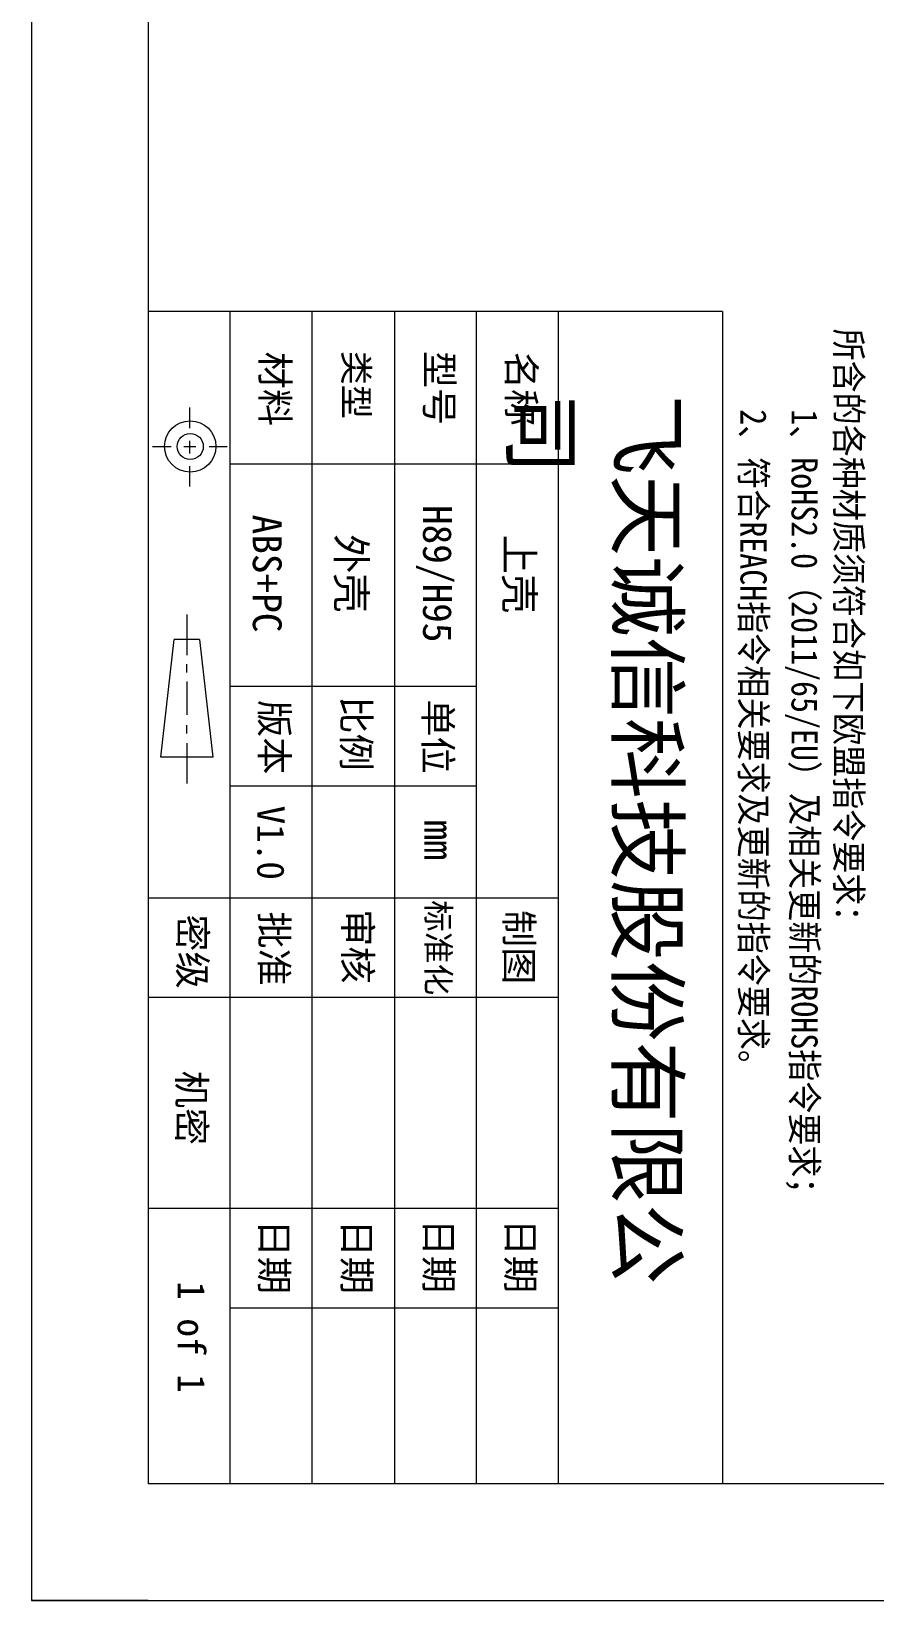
# Model space of a CAD drawing. Header units: millimetres. Extents: x 0 to 210, y 0 to 297.
# Drawn here: x 0 to 72, y 0 to 133.9 of the extents above; entities that cross this region are included whole.
import ezdxf

# ---------------------------------------------------------------- set-up
doc = ezdxf.new("R2010")
doc.units = ezdxf.units.MM
doc.header["$MEASUREMENT"] = 0
doc.layers.add('_U+56FE_U+5C42 1', color=7, linetype='Continuous')

# ---------------------------------------------------------------- blocks, each defined once
blk = doc.blocks.new('block 2')
at = {"layer": '_U+56FE_U+5C42 1', "lineweight": 0}
blk.add_lwpolyline([(0, 0), (209.99, 0), (209.99, 296.99), (0, 296.99), (0, 0)], dxfattribs=at)
blk = doc.blocks.new('block 3')
at = {"layer": '_U+56FE_U+5C42 1', "lineweight": 0}
blk.add_lwpolyline([(0, 0), (209.99, 0), (209.99, 296.99), (0, 296.99), (0, 0)], dxfattribs=at)
blk = doc.blocks.new('block 4')
at = {"layer": '_U+56FE_U+5C42 1', "lineweight": 0}
blk.add_lwpolyline([(0, 0), (209.99, 0), (209.99, 296.99), (0, 296.99), (0, 0)], dxfattribs=at)
blk = doc.blocks.new('block 5')
at = {"layer": '_U+56FE_U+5C42 1', "lineweight": 0}
blk.add_lwpolyline([(0, 0), (209.99, 0), (209.99, 296.99), (0, 296.99), (0, 0)], dxfattribs=at)
blk = doc.blocks.new('block 6')
at = {"layer": '_U+56FE_U+5C42 1', "lineweight": 0}
for points in [[(0, 0), (209.99, 0), (209.99, 296.99), (0, 296.99), (0, 0)], [(9.97, 286.96), (9.97, 9.97)], [(58.99, 109.98), (9.97, 109.98)], [(16.95, 109.98), (16.95, 9.97)], [(23.94, 109.98), (23.94, 9.97)], [(30.99, 109.98), (30.99, 9.97)], [(37.97, 109.98), (37.97, 9.97)], [(44.96, 109.98), (44.96, 9.97)], [(58.99, 109.98), (58.99, 9.97)], [(13.53, 100.01), (13.53, 101.79)], [(11.94, 98.42), (10.35, 98.42)], [(14.03, 98.42), (13.02, 98.42)], [(13.53, 97.85), (13.53, 98.93)], [(16.7, 98.42), (15.18, 98.42)], [(13.53, 95.06), (13.53, 96.77)], [(37.97, 96.96), (16.95, 96.96)], [(44.96, 96.96), (37.97, 96.96)], [(13.27, 84.14), (13.27, 80.65)], [(11.05, 71.95), (12.19, 81.98)], [(14.35, 81.98), (12.19, 81.98)], [(14.35, 81.98), (15.49, 71.95)], [(13.27, 79.18), (13.27, 79.88)], [(13.27, 78.42), (13.27, 75.57)], [(37.97, 77.98), (16.95, 77.98)], [(13.27, 73.98), (13.27, 74.68)], [(13.27, 73.15), (13.27, 69.72)], [(15.49, 71.95), (11.05, 71.95)], [(37.97, 69.47), (16.95, 69.47)], [(44.96, 59.94), (9.97, 59.94)], [(44.96, 51.44), (9.97, 51.44)], [(44.96, 33.46), (9.97, 33.46)], [(44.96, 24.96), (16.95, 24.96)], [(0, 9.97), (0, 0)], [(199.96, 9.97), (9.97, 9.97)], [(9.97, 0), (0, 0)]]:
    blk.add_lwpolyline(points, dxfattribs=at)
for points in [[(13.56, 96.27), (14.77, 96.27), (15.75, 97.25), (15.75, 98.46), (15.75, 99.67), (14.77, 100.65), (13.56, 100.65), (12.35, 100.65), (11.37, 99.67), (11.37, 98.46), (11.37, 97.25), (12.35, 96.27), (13.56, 96.27)], [(13.56, 97.35), (14.17, 97.35), (14.67, 97.84), (14.67, 98.46), (14.67, 99.07), (14.17, 99.57), (13.56, 99.57), (12.94, 99.57), (12.45, 99.07), (12.45, 98.46), (12.45, 97.84), (12.94, 97.35), (13.56, 97.35)]]:
    blk.add_open_spline(points, degree=3, knots=[0, 0, 0, 0, 1, 1, 1, 2, 2, 2, 3, 3, 3, 4, 4, 4, 4], dxfattribs=at)
at = {"layer": '_U+56FE_U+5C42 1', "color": 7, "attachment_point": 7, "rotation": 270}
for s, insert, char_height in [('\\fSimSun|b0|i0|c0|p34;\\W0.899414;所含的各种材质须符合如下欧盟指令要求：', (68.39, 108.52), 2.2285), ('\\fSimSun|b0|i0|c0|p34;\\W1;材料', (19.37, 106.55), 2.3288), ('\\fSimSun|b0|i0|c0|p34;\\W1;类型', (26.42, 106.62), 2.1263), ('\\fSimSun|b0|i0|c0|p34;\\W1;型号', (33.4, 106.62), 2.3288), ('\\fSimSun|b0|i0|c0|p34;\\W1;名称', (40.39, 106.55), 2.3288), ('\\fSimSun|b0|i0|c0|p34;\\W1;司', (40.51, 103), 5.0626), ('\\fSimSun|b0|i0|c0|p34;\\W1;飞天诚信科技股份有限公', (49.47, 102.93), 5.0626), ('\\fSimSun|b0|i0|c0|p34;\\W0.899414;     2、符合REACH指令相关要求及更新的指令要求。', (60.26, 108.46), 2.2285), ('\\fSimSun|b0|i0|c0|p34;\\W0.899414;     1、RoHS2.0（2011/65/EU）及相关更新的ROHS指令要求；', (64.33, 108.46), 2.2285), ('\\fSimSun|b0|i0|c0|p34;\\W1;ABS+PC', (18.86, 92.65), 2.4628), ('\\fSimSun|b0|i0|c0|p34;\\W1;H89/H95', (32.83, 93.47), 2.4628), ('\\fSimSun|b0|i0|c0|p34;\\W1;外壳', (25.78, 91), 2.4628), ('\\fSimSun|b0|i0|c0|p34;\\W1;上壳', (40.13, 90.93), 2.4628), ('\\fSimSun|b0|i0|c0|p34;\\W1;版本', (19.3, 76.83), 2.3288), ('\\fSimSun|b0|i0|c0|p34;\\W1;比例', (26.29, 77.15), 2.3288), ('\\fSimSun|b0|i0|c0|p34;\\W1;单位', (33.27, 76.9), 2.3288), ('\\fSimSun|b0|i0|c0|p34;\\W1;V1.0', (19.24, 67.82), 2.3288), ('\\fSimSun|b0|i0|c0|p34;\\W1;mm', (33.53, 66.61), 2.5313), ('\\fSimSun|b0|i0|c0|p34;\\W1;标准化', (33.53, 59.75), 1.9795), ('\\fSimSun|b0|i0|c0|p34;\\W1;密级', (12.32, 58.55), 2.3288), ('\\fSimSun|b0|i0|c0|p34;\\W1;批准', (19.3, 58.8), 2.3288), ('\\fSimSun|b0|i0|c0|p34;\\W1;审核', (26.42, 58.99), 2.3288), ('\\fSimSun|b0|i0|c0|p34;\\W1;制图', (40.2, 58.93), 2.3288), ('\\fSimSun|b0|i0|c0|p34;\\W1;机密', (12.26, 45.21), 2.3288), ('\\fSimSun|b0|i0|c0|p34;\\W1;日期', (19.3, 32.51), 2.3288), ('\\fSimSun|b0|i0|c0|p34;\\W1;日期', (26.35, 32.51), 2.3288), ('\\fSimSun|b0|i0|c0|p34;\\W1;日期', (33.34, 32.58), 2.3288), ('\\fSimSun|b0|i0|c0|p34;\\W1;日期', (40.32, 32.58), 2.3288), ('\\fSimSun|b0|i0|c0|p34;\\W1;1 of 1', (12.45, 27.24), 2.3288)]:
    blk.add_mtext(s, dxfattribs=dict(at, insert=insert, char_height=char_height))

msp = doc.modelspace()

# ---------------------------------------------------------------- block references
at = {"layer": '_U+56FE_U+5C42 1'}
for name in ['block 2', 'block 3', 'block 4', 'block 5', 'block 6']:
    msp.add_blockref(name, (0, 0), dxfattribs=at)

doc.saveas('drawing.dxf')
